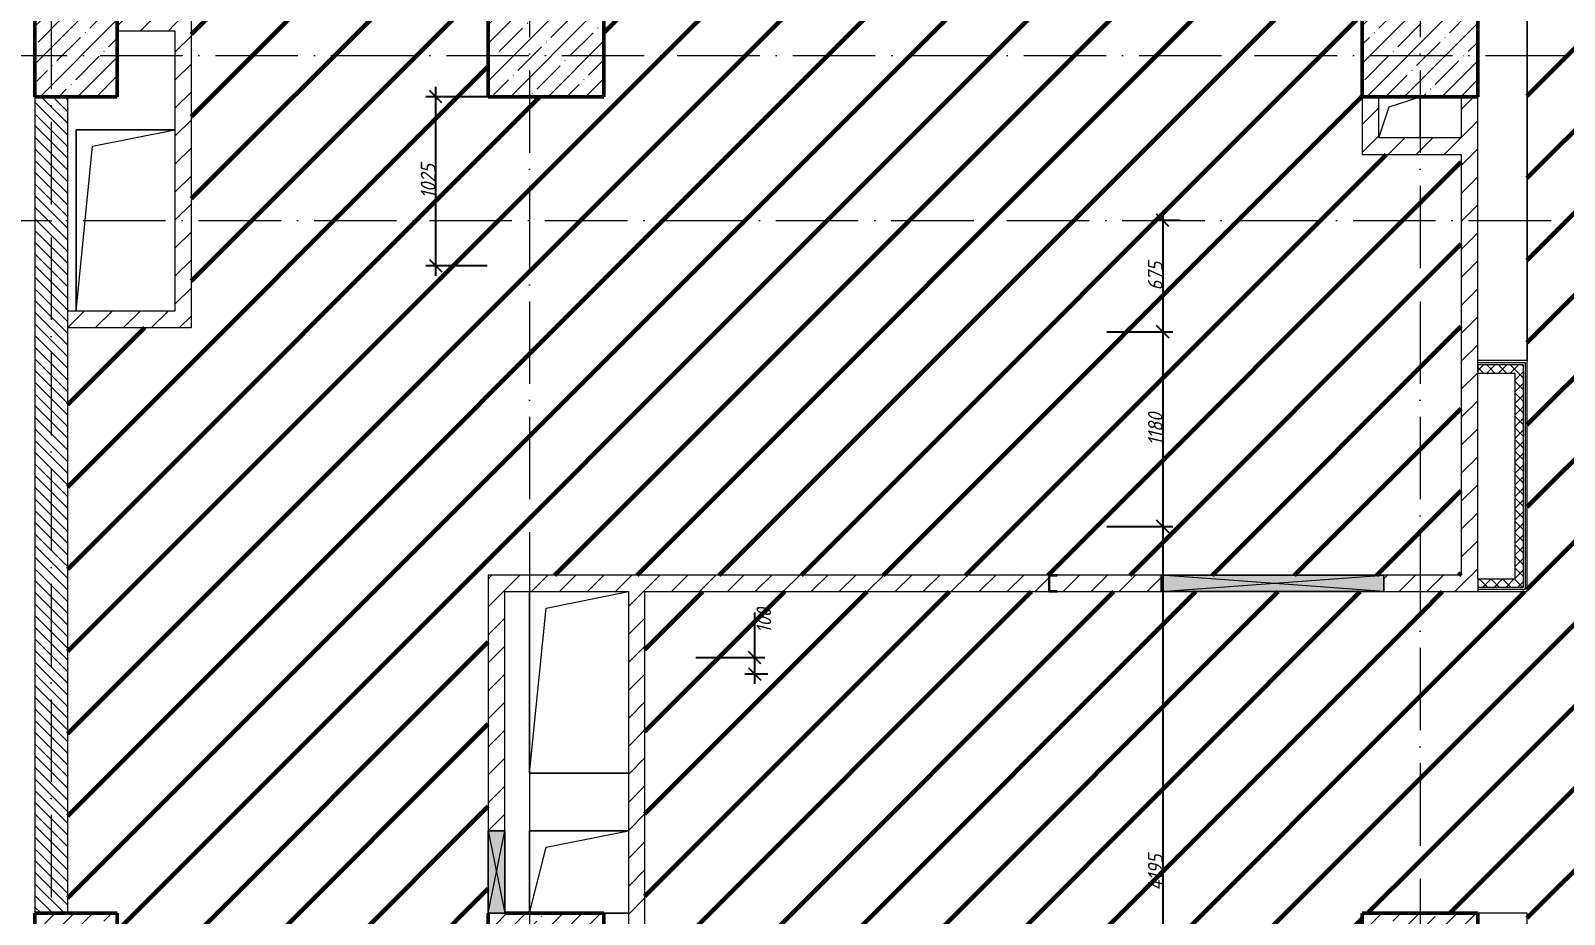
# Model space of a CAD drawing. Header units: millimetres. Extents: x -606178 to 312196, y -19338 to 632709.
# Drawn here: x -190176 to -180876, y 522169 to 527525 of the extents above; entities that cross this region are included whole.
import ezdxf

# ---------------------------------------------------------------- set-up
doc = ezdxf.new("R2010")
doc.units = ezdxf.units.MM
doc.linetypes.add('50_200_ШТРИХ_1Т_ш5_п1_п1_', pattern=[700, 500, -100, 0, -100])
for name, color, linetype, lineweight in [('6.4.3) Окр пт с инж. ПТ2.3', 150, 'Continuous', 60), ('A-____-____-DIMS', 7, 'Continuous', 9), ('A-DETL-GENF-OTLN', 7, 'Continuous', 9), ('A-FLOR-____-OTLN', 7, 'Continuous', 9), ('A-GENM-____-MCUT', 7, 'Continuous', 25), ('A-GENM-____-OTLN', 7, 'Continuous', 9), ('A-GENM-____-OTLN-1', 7, 'Continuous', 25), ('A-GLAZ-____-OTLN', 7, 'Continuous', 9), ('A-WALL-____-MCUT', 7, 'Continuous', 13), ('A-WALL-____-MCUT-1', 7, 'Continuous', 9), ('A-WALL-____-PATT-1', 7, 'Continuous', 9), ('A-WALL-FNSH-MCUT-1', 7, 'Continuous', 9), ('I-WALL-____-OTLN', 7, 'Continuous', 9), ('S-COLS-____-MCUT', 7, 'Continuous', 50), ('S-COLS-____-OTLN', 7, 'Continuous', 9), ('S-GRID-____-OTLN-1', 7, '50_200_ШТРИХ_1Т_ш5_п1_п1_', 9)]:
    doc.layers.add(name, color=color, linetype=linetype, lineweight=lineweight)
doc.layers.add('A-WALL-____-PATT-3', color=9, linetype='Continuous', lineweight=9, true_color=0x808080)
doc.styles.add('ISOCPEUR_I_7', font='isocpeui.ttf', dxfattribs={"width": 0.9, "height": 90})
doc.dimstyles.new('ISO-1_8_0_9К_СРЕДНИЙ_Кладочные_1', dxfattribs={"dimscale": 304.8, "dimtxt": 89.638306, "dimasz": 0.246063, "dimexe": 0.19685, "dimexo": 0, "dimgap": 0, "dimtad": 1, "dimdec": 3, "dimrnd": 0.001, "dimdsep": 46, "dimtxsty": 'ISOCPEUR_I_7', "dimblk1": 'OBLIQUE', "dimblk2": 'OBLIQUE', "dimsah": 1, "dimcen": 0.09, "dimdle": 0.19685, "dimazin": 0, "dimtfac": 1, "dimtdec": 4, "dimtix": 1, "dimtmove": 0, "dimatfit": 3, "dimfxl": 1, "dimtvp": 1, "dimtolj": 1, "dimtzin": 0, "dimarcsym": 2})
doc.dimstyles.new('ISO-1_8_0_9К_СРЕДНИЙ_Кладочные_2', dxfattribs={"dimscale": 304.8, "dimtxt": 89.638306, "dimasz": 0.246063, "dimexe": 0.19685, "dimexo": 0, "dimgap": 0, "dimtad": 1, "dimdec": 3, "dimrnd": 0.001, "dimdsep": 46, "dimtxsty": 'ISOCPEUR_I_7', "dimblk1": 'OBLIQUE', "dimblk2": 'OBLIQUE', "dimsah": 1, "dimcen": 0.09, "dimdle": 0.19685, "dimazin": 0, "dimtfac": 1, "dimtdec": 4, "dimtix": 1, "dimtmove": 1, "dimatfit": 3, "dimfxl": 1, "dimtvp": 1, "dimtolj": 1, "dimtzin": 0, "dimarcsym": 2})
pattern_1 = [(45, (-264901.3, 451794.26), (-84.85281, 84.85281), [])]
pattern_2 = [(45, (-264901.3, 451794.26), (-35.35534, 35.35534), []), (135, (-264901.3, 451794.26), (-35.35534, -35.35534), [])]

# ---------------------------------------------------------------- blocks, each defined once
blk = doc.blocks.new('BSC_Колонна _Прямоугольная - 500х500-V93-АР1_План отверстий 2 этажа в осях 1-64_Ю-ЯЯ')
at = {"layer": 'S-COLS-____-OTLN'}
h = blk.add_hatch(dxfattribs=at)
h.set_pattern_fill('FP_106', color=256, style=0, pattern_type=2)
h.set_pattern_definition([(45, (-75000, -75581.04), (-114.04925, 114.04925), []), (45, (-74885.95, -75581.04), (-114.04925, 114.04925), [201.613, -40.323, 3.353, -36.97])])
h.paths.add_polyline_path([(-250, -250), (250, -250), (250, 250), (-250, 250)], flags=0)
at = {"layer": 'S-COLS-____-MCUT'}
for p, q in [((250, 250), (-250, 250)), ((-250, 250), (-250, -250)), ((250, -250), (250, 250)), ((-250, -250), (250, -250))]:
    blk.add_line(p, q, dxfattribs=at)
blk = doc.blocks.new('BSC_Колонна _Прямоугольная - 500х500-V94-АР1_План отверстий 2 этажа в осях 1-64_Ю-ЯЯ')
at = {"layer": 'S-COLS-____-OTLN'}
h = blk.add_hatch(dxfattribs=at)
h.set_pattern_fill('FP_107', color=256, style=0, pattern_type=2)
h.set_pattern_definition([(45, (-75000, -70131.04), (-114.04925, 114.04925), []), (45, (-74885.95, -70131.04), (-114.04925, 114.04925), [201.613, -40.323, 3.353, -36.97])])
h.paths.add_polyline_path([(-250, -250), (250, -250), (250, 250), (-250, 250), (-250, 8.8)], flags=0)
at = {"layer": 'S-COLS-____-MCUT'}
for p, q in [((250, 250), (-250, 250)), ((-250, 250), (-250, -250)), ((250, -250), (250, 250)), ((-250, -250), (250, -250))]:
    blk.add_line(p, q, dxfattribs=at)
blk = doc.blocks.new('BSC_Колонна _Прямоугольная - 500х700-V132-АР1_План отверстий 2 этажа в осях 1-64_Ю-ЯЯ')
at = {"layer": 'S-COLS-____-OTLN'}
h = blk.add_hatch(dxfattribs=at)
h.set_pattern_fill('FP_145', color=256, style=0, pattern_type=2)
h.set_pattern_definition([(315, (-70131.04, 77850), (114.04925, 114.04925), []), (315, (-70131.04, 77735.95), (114.04925, 114.04925), [201.613, -40.323, 3.353, -36.97])])
h.paths.add_polyline_path([(-250, 350), (-250, -350), (250, -350), (250, 350), (8.8, 350)], flags=0)
at = {"layer": 'S-COLS-____-MCUT'}
for p, q in [((250, 350), (-250, 350)), ((-250, 350), (-250, -350)), ((250, -350), (250, 250)), ((-250, -350), (250, -350))]:
    blk.add_line(p, q, dxfattribs=at)
blk = doc.blocks.new('BSC_Колонна _Прямоугольная - 500х700-V133-АР1_План отверстий 2 этажа в осях 1-64_Ю-ЯЯ')
at = {"layer": 'S-COLS-____-OTLN'}
h = blk.add_hatch(dxfattribs=at)
h.set_pattern_fill('FP_146', color=256, style=0, pattern_type=2)
h.set_pattern_definition([(315, (-70131.04, 83150), (114.04925, 114.04925), []), (315, (-70131.04, 83035.95), (114.04925, 114.04925), [201.613, -40.323, 3.353, -36.97])])
h.paths.add_polyline_path([(-250, 350), (-250, -350), (250, -350), (250, 350), (8.8, 350)], flags=0)
at = {"layer": 'S-COLS-____-MCUT'}
for p, q in [((250, 350), (-250, 350)), ((-250, 350), (-250, -350)), ((250, -350), (250, 350)), ((-250, -350), (250, -350))]:
    blk.add_line(p, q, dxfattribs=at)
blk = doc.blocks.new('BSC_Колонна _Прямоугольная - 500х700-V135-АР1_План отверстий 2 этажа в осях 1-64_Ю-ЯЯ')
at = {"layer": 'S-COLS-____-OTLN'}
h = blk.add_hatch(dxfattribs=at)
h.set_pattern_fill('FP_148', color=256, style=0, pattern_type=2)
h.set_pattern_definition([(315, (-75581.04, 77850), (114.04925, 114.04925), []), (315, (-75581.04, 77735.95), (114.04925, 114.04925), [201.613, -40.323, 3.353, -36.97])])
h.paths.add_polyline_path([(-250, 350), (-250, -350), (250, -350), (250, 350)], flags=0)
at = {"layer": 'S-COLS-____-MCUT'}
for p, q in [((250, 350), (-250, 350)), ((-250, 350), (-250, -350)), ((250, -350), (250, 350)), ((-250, -350), (250, -350))]:
    blk.add_line(p, q, dxfattribs=at)
blk = doc.blocks.new('BSC_Колонна _Прямоугольная - 500х700-V136-АР1_План отверстий 2 этажа в осях 1-64_Ю-ЯЯ')
at = {"layer": 'S-COLS-____-OTLN'}
h = blk.add_hatch(dxfattribs=at)
h.set_pattern_fill('FP_149', color=256, style=0, pattern_type=2)
h.set_pattern_definition([(315, (-75581.04, 83150), (114.04925, 114.04925), []), (315, (-75581.04, 83035.95), (114.04925, 114.04925), [201.613, -40.323, 3.353, -36.97])])
h.paths.add_polyline_path([(-250, 350), (-250, -350), (250, -350), (250, 350)], flags=0)
at = {"layer": 'S-COLS-____-MCUT'}
for p, q in [((250, 350), (-250, 350)), ((-250, 350), (-250, -350)), ((250, -350), (250, 350)), ((-250, -350), (250, -350))]:
    blk.add_line(p, q, dxfattribs=at)
blk = doc.blocks.new('154_Фахверк_СКБ_Швеллер - Тип_100_3960-28318856-АР1_План отверстий 2 этажа в осях 1-64_Ю-ЯЯ')
at = {"layer": 'A-GENM-____-MCUT'}
for p, q in [((175, 50), (125, 50)), ((125, 50), (125, -50)), ((128, 47), (175, 47)), ((128, -47), (128, 47)), ((175, 47), (175, 50)), ((125, -50), (175, -50)), ((175, -47), (128, -47)), ((175, -50), (175, -47))]:
    blk.add_line(p, q, dxfattribs=at)
blk = doc.blocks.new('AR_Отверстие прямоугольное _в плите_ - AR_Отверстие прямоугольное _в плите_-30552653-АР1_План отверстий 2 этажа в осях 1-64_Ю-ЯЯ')
at = {"layer": 'A-GENM-____-OTLN'}
for p, q in [((300, 250), (-300, 250)), ((-300, 250), (-300, -250)), ((-200, 150), (300, 250)), ((-300, -250), (-200, 150)), ((150, -250), (300, -250))]:
    blk.add_line(p, q, dxfattribs=at)
blk = doc.blocks.new('AR_Отверстие прямоугольное _в плите_ - AR_Отверстие прямоугольное _в плите_-V181-АР1_План отверстий 2 этажа в осях 1-64_Ю-ЯЯ')
at = {"layer": 'A-GENM-____-OTLN'}
for p, q in [((-300, 550), (-300, -550)), ((-200, 450), (300, 550)), ((-300, -550), (-200, 450)), ((-300, -550), (300, -550))]:
    blk.add_line(p, q, dxfattribs=at)
blk = doc.blocks.new('AR_Отверстие прямоугольное _в плите_ - AR_Отверстие прямоугольное _в плите_-V182-АР1_План отверстий 2 этажа в осях 1-64_Ю-ЯЯ')
at = {"layer": 'A-GENM-____-OTLN'}
for p, q in [((-62.5, 62.5), (125, 125)), ((125, -125), (125, 125)), ((-125, -125), (-62.5, 62.5))]:
    blk.add_line(p, q, dxfattribs=at)
blk = doc.blocks.new('AR_Отверстие прямоугольное _в плите_ - AR_Отверстие прямоугольное _в плите_-V198-АР1_План отверстий 2 этажа в осях 1-64_Ю-ЯЯ')
at = {"layer": 'A-GENM-____-OTLN'}
for p, q in [((300, 550), (-300, 550)), ((-300, 550), (-300, -550)), ((-200, 450), (300, 550)), ((-300, -550), (-200, 450))]:
    blk.add_line(p, q, dxfattribs=at)
blk = doc.blocks.new('AR_Отверстие прямоугольное _в стене__БезПР - AR_Отверстие прямоугольное _в стене__БезПР-36789012-АР1_План отверстий 2 этажа в осях 1-64_Ю-ЯЯ')
at = {"layer": 'A-GLAZ-____-OTLN'}
blk.add_hatch(color=256, dxfattribs=at).paths.add_polyline_path([(675, 50), (-675, 50), (-675, -50), (675, -50)], flags=0)
at = {"layer": 'A-DETL-GENF-OTLN'}
for p, q in [((-675, -50), (-675, 50)), ((-675, 50), (675, 50)), ((675, 50), (-675, -50)), ((-675, 50), (675, -50)), ((675, 50), (-675, 50)), ((-675, 50), (-675, -50)), ((675, 50), (675, -50)), ((675, -50), (675, 50)), ((675, -50), (-675, -50)), ((-675, -50), (675, -50))]:
    blk.add_line(p, q, dxfattribs=at)
at = {"layer": 'A-GLAZ-____-OTLN'}
blk.add_line((675, 50), (-675, 50), dxfattribs=at)
blk = doc.blocks.new('AR_Отверстие прямоугольное _в стене__БезПР - AR_Отверстие прямоугольное _в стене__БезПР-36427725-АР1_План отверстий 2 этажа в осях 1-64_Ю-ЯЯ')
at = {"layer": 'A-GLAZ-____-OTLN'}
blk.add_hatch(color=256, dxfattribs=at).paths.add_polyline_path([(-250, 50), (-250, -50), (250, -50), (250, 50)], flags=0)
at = {"layer": 'A-DETL-GENF-OTLN'}
for p, q in [((-250, -50), (-250, 50)), ((-250, 50), (250, 50)), ((250, 50), (-250, -50)), ((-250, 50), (250, -50)), ((250, 50), (-250, 50)), ((-250, 50), (-250, -50)), ((250, 50), (250, -50)), ((250, -50), (250, 50)), ((250, -50), (-250, -50)), ((-250, -50), (250, -50))]:
    blk.add_line(p, q, dxfattribs=at)
at = {"layer": 'A-GLAZ-____-OTLN'}
blk.add_line((250, 50), (-250, 50), dxfattribs=at)
blk = doc.blocks.new('_Oblique')
at = {"color": 0, "linetype": 'ByBlock', "lineweight": -2}
blk.add_line((-0.5, -0.5), (0.5, 0.5), dxfattribs=at)
blk = doc.blocks.new('*D4801')
at = {"layer": 'A-____-____-DIMS', "color": 0, "lineweight": -2, "transparency": 16777216}
for p, q in [((-185785.4, 523725.3), (-185785.4, 523997.6)), ((-186142.2, 523725.3), (-185725.4, 523725.3)), ((-185785.4, 523565.3), (-185785.4, 523725.3)), ((-185706.2, 523625.3), (-185845.4, 523625.3))]:
    blk.add_line(p, q, dxfattribs=at)
at = {"layer": 'Defpoints', "color": 0, "transparency": 16777216}
for p in [(-186142.2, 523725.3), (-185785.4, 523725.3), (-185706.2, 523625.3)]:
    blk.add_point(p, dxfattribs=at)
at = {"layer": 'A-____-____-DIMS', "color": 0, "lineweight": -2, "transparency": 16777216, "xscale": 75, "yscale": 75, "zscale": 75}
for p, rotation in [((-185785.4, 523725.3), 90), ((-185785.4, 523625.3), 270)]:
    blk.add_blockref('_Oblique', p, dxfattribs=dict(at, rotation=rotation))
at = {"layer": 'A-____-____-DIMS', "color": 0, "transparency": 16777216, "insert": (-185775.3, 523873.5), "char_height": 90, "width": 368.207, "attachment_point": 1, "rotation": 90, "line_spacing_factor": 1.149209, "style": 'ISOCPEUR_I_7'}
blk.add_mtext('\\A1;100', dxfattribs=at)
blk = doc.blocks.new('*D4996')
at = {"layer": 'A-____-____-DIMS', "color": 0, "lineweight": -2, "transparency": 16777216}
for p, q in [((-187401.3, 527125.3), (-187780.8, 527125.3)), ((-187720.8, 527185.3), (-187720.8, 526040.3)), ((-187407.3, 526100.3), (-187780.8, 526100.3))]:
    blk.add_line(p, q, dxfattribs=at)
at = {"layer": 'Defpoints', "color": 0, "transparency": 16777216}
for p in [(-187401.3, 527125.3), (-187720.8, 526100.3), (-187407.3, 526100.3)]:
    blk.add_point(p, dxfattribs=at)
at = {"layer": 'A-____-____-DIMS', "color": 0, "lineweight": -2, "transparency": 16777216, "xscale": 75, "yscale": 75, "zscale": 75}
for p, rotation in [((-187720.8, 527125.3), 90), ((-187720.8, 526100.3), 270)]:
    blk.add_blockref('_Oblique', p, dxfattribs=dict(at, rotation=rotation))
at = {"layer": 'A-____-____-DIMS', "color": 0, "transparency": 16777216, "insert": (-187765.8, 526612.8), "char_height": 90, "width": 504.733, "attachment_point": 5, "rotation": 90, "style": 'ISOCPEUR_I_7'}
blk.add_mtext('\\A1;1025', dxfattribs=at)
blk = doc.blocks.new('*D4998')
at = {"layer": 'A-____-____-DIMS', "color": 0, "lineweight": -2, "transparency": 16777216}
for p, q in [((-183311.3, 526435.3), (-183311.3, 525640.3)), ((-183205.2, 526375.3), (-183371.3, 526375.3)), ((-183651.3, 525700.3), (-183251.3, 525700.3))]:
    blk.add_line(p, q, dxfattribs=at)
at = {"layer": 'Defpoints', "color": 0, "transparency": 16777216}
for p in [(-183205.2, 526375.3), (-183651.3, 525700.3), (-183311.3, 525700.3)]:
    blk.add_point(p, dxfattribs=at)
at = {"layer": 'A-____-____-DIMS', "color": 0, "lineweight": -2, "transparency": 16777216, "xscale": 75, "yscale": 75, "zscale": 75}
for p, rotation in [((-183311.3, 526375.3), 90), ((-183311.3, 525700.3), 270)]:
    blk.add_blockref('_Oblique', p, dxfattribs=dict(at, rotation=rotation))
at = {"layer": 'A-____-____-DIMS', "color": 0, "transparency": 16777216, "insert": (-183356.8, 526037.8), "char_height": 90, "width": 409.578, "attachment_point": 5, "rotation": 90, "style": 'ISOCPEUR_I_7'}
blk.add_mtext('\\A1;675', dxfattribs=at)
blk = doc.blocks.new('*D4999')
at = {"layer": 'A-____-____-DIMS', "color": 0, "lineweight": -2, "transparency": 16777216}
for p, q in [((-183311.3, 525760.3), (-183311.3, 524460.3)), ((-183651.3, 525700.3), (-183251.3, 525700.3)), ((-183651.3, 524520.3), (-183251.3, 524520.3))]:
    blk.add_line(p, q, dxfattribs=at)
at = {"layer": 'Defpoints', "color": 0, "transparency": 16777216}
for p in [(-183651.3, 525700.3), (-183651.3, 524520.3), (-183311.3, 524520.3)]:
    blk.add_point(p, dxfattribs=at)
at = {"layer": 'A-____-____-DIMS', "color": 0, "lineweight": -2, "transparency": 16777216, "xscale": 75, "yscale": 75, "zscale": 75}
for p, rotation in [((-183311.3, 525700.3), 90), ((-183311.3, 524520.3), 270)]:
    blk.add_blockref('_Oblique', p, dxfattribs=dict(at, rotation=rotation))
at = {"layer": 'A-____-____-DIMS', "color": 0, "transparency": 16777216, "insert": (-183356.3, 525110.3), "char_height": 90, "width": 463.361, "attachment_point": 5, "rotation": 90, "style": 'ISOCPEUR_I_7'}
blk.add_mtext('\\A1;1180', dxfattribs=at)
blk = doc.blocks.new('*D5000')
at = {"layer": 'A-____-____-DIMS', "color": 0, "lineweight": -2, "transparency": 16777216}
for p, q in [((-183651.3, 524520.3), (-183251.3, 524520.3)), ((-183311.3, 524580.3), (-183311.3, 520265.3)), ((-183651.3, 520325.3), (-183251.3, 520325.3))]:
    blk.add_line(p, q, dxfattribs=at)
at = {"layer": 'Defpoints', "color": 0, "transparency": 16777216}
for p in [(-183651.3, 524520.3), (-183651.3, 520325.3), (-183311.3, 520325.3)]:
    blk.add_point(p, dxfattribs=at)
at = {"layer": 'A-____-____-DIMS', "color": 0, "lineweight": -2, "transparency": 16777216, "xscale": 75, "yscale": 75, "zscale": 75}
for p, rotation in [((-183311.3, 524520.3), 90), ((-183311.3, 520325.3), 270)]:
    blk.add_blockref('_Oblique', p, dxfattribs=dict(at, rotation=rotation))
at = {"layer": 'A-____-____-DIMS', "color": 0, "transparency": 16777216, "insert": (-183356.3, 522422.8), "char_height": 90, "width": 521.281, "attachment_point": 5, "rotation": 90, "style": 'ISOCPEUR_I_7'}
blk.add_mtext('\\A1;4195', dxfattribs=at)

msp = doc.modelspace()

# ---------------------------------------------------------------- hatches: boundary and pattern name
at = {"layer": '6.4.3) Окр пт с инж. ПТ2.3'}
h = msp.add_hatch(dxfattribs=at)
h.set_pattern_fill('ANSI31', color=256, scale=111)
h.paths.add_polyline_path([(-182101.3011, 529475.3011), (-182101.3011, 529975.3011), (-182101.3011, 531475.3011), (-181601.3011, 531475.3011), (-181601.3011, 533475.3011), (-182101.3011, 533475.3011), (-182101.3011, 533975.3011), (-181701.3011, 533975.3011), (-181701.3011, 534800.3011), (-181707.3011, 534800.3011), (-181707.3011, 534875.3011), (-181707.3011, 534881.3011), (-181707.3011, 534950.3011), (-181701.3011, 536575.3011), (-181707.3011, 536575.3011), (-181707.3011, 536650.3011), (-181701.3011, 536975.3011), (-182001.3011, 536975.3011), (-182001.3011, 537225.3011), (-186651.3011, 537225.3011), (-186651.3011, 537219.3011), (-186703.5382, 537219.3011), (-186703.5382, 537125.3011), (-186901.3011, 537125.3011), (-186901.3011, 536975.3011), (-187401.3011, 536975.3011), (-187401.3011, 537125.3011), (-187601.3011, 537125.3011), (-187601.3011, 537225.3011), (-187776.3011, 537225.3011), (-187776.3011, 537219.3011), (-187851.3011, 537219.3011), (-189651.3011, 537225.3011), (-189651.3011, 536975.3011), (-189951.3011, 536975.3011), (-189951.3011, 535675.3011), (-189151.3011, 535675.3011), (-189151.3011, 535575.3011), (-189151.3011, 535525.3011), (-189151.3011, 534175.3011), (-189151.3011, 534125.3011), (-189151.3011, 534025.3011), (-189451.3011, 534025.3011), (-189451.3011, 532175.3011), (-189951.3011, 532175.3011), (-189951.3011, 527625.3011), (-189651.3011, 527625.3011), (-189201.3011, 527625.3011), (-189201.3011, 525725.3011), (-189951.3011, 525725.3011), (-189951.3011, 522175.3011), (-189651.3011, 522175.3011), (-189651.3011, 521675.3011), (-189951.3011, 521675.3011), (-189951.3011, 519475.3011), (-189651.3011, 519475.3011), (-189651.3011, 519175.3011), (-187401.3011, 519175.3011), (-187401.3011, 520575.3011), (-187401.3011, 521075.3011), (-187401.3011, 521675.3011), (-187401.3011, 522175.3011), (-187401.3011, 522675.3011), (-187401.3011, 524225.3011), (-184001.3011, 524225.3011), (-183951.3011, 524225.3011), (-183321.3011, 524225.3011), (-181971.3011, 524225.3011), (-181501.3011, 524225.3011), (-181501.3011, 526775.3011), (-182101.3011, 526775.3011), (-182101.3011, 527125.3011), (-182101.3011, 527625.3011)])
h.paths.add_polyline_path([(-186701.3011, 528425.3011), (-186701.3011, 527625.3011), (-186701.3011, 527125.3011), (-187401.3011, 527125.3011), (-187401.3011, 527625.3011), (-187401.3011, 528425.3011)], flags=16)
h.paths.add_polyline_path([(-186701.3011, 529475.3011), (-187401.3011, 529475.3011), (-187401.3011, 529975.3011), (-187401.3011, 530375.3011), (-186701.3011, 530375.3011), (-186701.3011, 529975.3011)], flags=16)
h.paths.add_polyline_path([(-186801.3011, 528324.9536), (-186801.3011, 527625.3011), (-187301.3011, 527625.3011), (-187301.3011, 528325.3011), (-186800.2586, 528325.3011)], flags=0)
h.paths.add_polyline_path([(-187301.3011, 529975.3011), (-187301.3011, 530275.3011), (-186799.332, 530275.3011), (-186801.3011, 530274.9536), (-186801.3011, 529975.3011)], flags=0)
h.paths.add_polyline_path([(-186701.3011, 533475.3011), (-187401.3011, 533475.3011), (-187401.3011, 533975.3011), (-186701.3011, 533975.3011)], flags=16)
h = msp.add_hatch(dxfattribs=at)
h.set_pattern_fill('ANSI31', color=256, scale=111)
h.paths.add_polyline_path([(-175801.3011, 533475.3011), (-176351.3011, 533475.3011), (-176351.3011, 533825.3011), (-181101.3011, 533825.3011), (-181101.3011, 532825.3011), (-181101.3011, 529875.3011), (-181101.3011, 528475.3011), (-181101.3011, 527375.3011), (-176351.3011, 527375.3011), (-176351.3011, 527625.3011), (-175801.3011, 527625.3011), (-175801.3011, 529475.3006), (-176351.3011, 529475.3006), (-176351.3011, 529975.3006), (-175801.3011, 529975.3006)])
h = msp.add_hatch(dxfattribs=at)
h.set_pattern_fill('ANSI31', color=256, scale=111)
h.paths.add_polyline_path([(-176351.3011, 527125.3011), (-176351.3011, 527375.3011), (-181101.3011, 527375.3011), (-181101.3011, 526375.3011), (-176351.3011, 526375.3011)])
h = msp.add_hatch(dxfattribs=at)
h.set_pattern_fill('ANSI31', color=256, scale=111)
h.paths.add_polyline_path([(-175801.3011, 525875.3011), (-176351.3011, 525875.3011), (-176351.3011, 525975.3011), (-176351.3011, 526125.3011), (-176351.3011, 526375.3011), (-181101.3011, 526375.3011), (-181101.3011, 525525.3011), (-181101.3011, 524125.3011), (-181751.3011, 524125.3011), (-181751.3011, 522175.3011), (-181401.3011, 522175.3011), (-181101.3011, 522175.3011), (-181101.3011, 521775.3011), (-176351.3011, 521775.3011), (-176351.3011, 522175.3011), (-176351.3011, 522375.3011), (-176201.3011, 522375.3011), (-175801.3011, 522375.3011)])
h = msp.add_hatch(dxfattribs=at)
h.set_pattern_fill('ANSI31', color=256, scale=111)
h.paths.add_polyline_path([(-181751.3011, 524125.3011), (-181971.3011, 524125.3011), (-183321.3011, 524125.3011), (-183951.3011, 524125.3011), (-184001.3011, 524125.3011), (-186451.3011, 524125.3011), (-186451.3011, 521775.3011), (-182101.3011, 521775.3011), (-182101.3011, 522175.3011), (-181751.3011, 522175.3011)])
at = {"layer": 'A-WALL-____-PATT-1'}
h = msp.add_hatch(dxfattribs=at)
h.set_pattern_fill('FP_4', color=256, style=0, pattern_type=2)
h.set_pattern_definition(pattern_1)
h.paths.add_polyline_path([(-189301.3011, 527525.3011), (-189301.3011, 527625.3011), (-189651.3011, 527625.3011), (-189651.3011, 527525.3011)], flags=0)
h = msp.add_hatch(dxfattribs=at)
h.set_pattern_fill('FP_4', color=256, style=0, pattern_type=2)
h.set_pattern_definition(pattern_1)
h.paths.add_polyline_path([(-189301.3011, 525725.3011), (-189201.3011, 525725.3011), (-189201.3011, 527625.3011), (-189301.3011, 527625.3011), (-189301.3011, 525825.3011)], flags=0)
h = msp.add_hatch(dxfattribs=at)
h.set_pattern_fill('FP_6', color=256, style=0, pattern_type=2)
h.set_pattern_definition([(135, (-264901.3, 451794.26), (-35.35534, -35.35534), [])])
h.paths.add_polyline_path([(-189951.3011, 522175.3011), (-189951.3011, 527125.3011), (-190151.3011, 527125.3011), (-190151.3011, 522175.3011)], flags=0)
h = msp.add_hatch(dxfattribs=at)
h.set_pattern_fill('FP_4', color=256, style=0, pattern_type=2)
h.set_pattern_definition(pattern_1)
h.paths.add_polyline_path([(-182001.3011, 526875.3011), (-182001.3011, 527125.3011), (-182101.3011, 527125.3011), (-182101.3011, 526875.3011)], flags=0)
h = msp.add_hatch(dxfattribs=at)
h.set_pattern_fill('FP_4', color=256, style=0, pattern_type=2)
h.set_pattern_definition(pattern_1)
h.paths.add_polyline_path([(-181501.3011, 524125.3011), (-181401.3011, 524125.3011), (-181401.3011, 527125.3011), (-181501.3011, 527125.3011), (-181501.3011, 524225.3011)], flags=0)
h = msp.add_hatch(dxfattribs=at)
h.set_pattern_fill('FP_4', color=256, style=0, pattern_type=2)
h.set_pattern_definition(pattern_1)
h.paths.add_polyline_path([(-181501.3011, 526775.3011), (-181501.3011, 526875.3011), (-182101.3011, 526875.3011), (-182101.3011, 526775.3011), (-181843.9508, 526775.3011)], flags=0)
h = msp.add_hatch(dxfattribs=at)
h.set_pattern_fill('FP_4', color=256, style=0, pattern_type=2)
h.set_pattern_definition(pattern_1)
h.paths.add_polyline_path([(-189301.3011, 525725.3011), (-189301.3011, 525825.3011), (-189951.3011, 525825.3011), (-189951.3011, 525725.3011)], flags=0)
h = msp.add_hatch(dxfattribs=at)
h.set_pattern_fill('FP_4', color=256, style=0, pattern_type=2)
h.set_pattern_definition(pattern_1)
h.paths.add_polyline_path([(-181501.3011, 524125.3011), (-181501.3011, 524225.3011), (-181971.3011, 524225.3011), (-181971.3011, 524125.3011), (-181843.9508, 524125.3011)], flags=0)
h.paths.add_polyline_path([(-187401.3011, 524125.3011), (-184001.3011, 524125.3011), (-184001.3011, 524225.3011), (-187401.3011, 524225.3011)], flags=0)
h.paths.add_polyline_path([(-183321.3011, 524125.3011), (-183321.3011, 524225.3011), (-183951.3011, 524225.3011), (-183951.3011, 524222.3011), (-183998.3011, 524222.3011), (-183998.3011, 524128.3011), (-183951.3011, 524128.3011), (-183951.3011, 524125.3011), (-183611.4515, 524125.3011)], flags=0)
h = msp.add_hatch(dxfattribs=at)
h.set_pattern_fill('FP_4', color=256, style=0, pattern_type=2)
h.set_pattern_definition(pattern_1)
h.paths.add_polyline_path([(-187401.3011, 522675.3011), (-187301.3011, 522675.3011), (-187301.3011, 524125.3011), (-187401.3011, 524125.3011)], flags=0)
h = msp.add_hatch(dxfattribs=at)
h.set_pattern_fill('FP_4', color=256, style=0, pattern_type=2)
h.set_pattern_definition(pattern_1)
h.paths.add_polyline_path([(-186451.3011, 521675.3011), (-186451.3011, 524125.3011), (-186551.3011, 524125.3011), (-186551.3011, 521675.3011)], flags=0)
at = {"layer": 'A-WALL-____-PATT-3'}
h = msp.add_hatch(dxfattribs=at)
h.set_pattern_fill('FP_7', color=256, style=0, pattern_type=2)
h.set_pattern_definition(pattern_2)
h.paths.add_polyline_path([(-181126.3011, 524200.3011), (-181126.3011, 525500.3011), (-181176.3011, 525500.3011), (-181176.3011, 524200.3011)], flags=0)
h.paths.add_polyline_path([(-181176.3011, 528500.3011), (-181126.3011, 528500.3011), (-181126.3011, 529850.3011), (-181176.3011, 529850.3011), (-181176.3011, 528550.3011)], flags=0)
h.paths.add_polyline_path([(-181126.3011, 532850.3011), (-181126.3011, 534200.3011), (-181176.3011, 534200.3011), (-181176.3011, 532850.3011)], flags=0)
h = msp.add_hatch(dxfattribs=at)
h.set_pattern_fill('FP_7', color=256, style=0, pattern_type=2)
h.set_pattern_definition(pattern_2)
h.paths.add_polyline_path([(-181176.3011, 525450.3011), (-181176.3011, 525500.3011), (-181401.3011, 525500.3011), (-181401.3011, 525450.3011)], flags=0)
h = msp.add_hatch(dxfattribs=at)
h.set_pattern_fill('FP_7', color=256, style=0, pattern_type=2)
h.set_pattern_definition(pattern_2)
h.paths.add_polyline_path([(-181126.3011, 524150.3011), (-181126.3011, 524200.3011), (-181401.3011, 524200.3011), (-181401.3011, 524150.3011)], flags=0)

# ---------------------------------------------------------------- linework, layer by layer
at = {"layer": 'A-FLOR-____-OTLN'}
for p, q in [((-181102.3011, 525525.3011), (-181102.3011, 528475.3011)), ((-181751.3011, 527125.3011), (-181751.3011, 526875.3011)), ((-189901.3011, 526925.3011), (-189301.3011, 526925.3011)), ((-189901.3011, 525825.3011), (-189901.3011, 526925.3011)), ((-187151.3011, 523025.3011), (-187151.3011, 524125.3011)), ((-186551.3011, 523025.3011), (-187151.3011, 523025.3011)), ((-187151.3011, 522675.3011), (-186551.3011, 522675.3011)), ((-187151.3011, 522175.3011), (-187151.3011, 522675.3011)), ((-186551.3011, 522175.3011), (-186701.3011, 522175.3011))]:
    msp.add_line(p, q, dxfattribs=at)
at = {"layer": 'A-WALL-____-MCUT'}
for p, q in [((-190151.3011, 527125.3011), (-190151.3011, 522175.3011)), ((-189951.3011, 522175.3011), (-189951.3011, 527125.3011)), ((-181401.3011, 525500.3011), (-181401.3011, 525450.3011)), ((-181126.3011, 525500.3011), (-181401.3011, 525500.3011)), ((-181401.3011, 525450.3011), (-181176.3011, 525450.3011)), ((-181176.3011, 525450.3011), (-181176.3011, 524200.3011)), ((-181126.3011, 525500.3011), (-181126.3011, 524150.3011)), ((-181176.3011, 524200.3011), (-181401.3011, 524200.3011)), ((-181401.3011, 524200.3011), (-181401.3011, 524150.3011)), ((-181126.3011, 524150.3011), (-181401.3011, 524150.3011))]:
    msp.add_line(p, q, dxfattribs=at)
at = {"layer": 'A-WALL-____-MCUT-1'}
for p, q in [((-181113.8011, 525512.8011), (-181401.3011, 525512.8011)), ((-181113.8011, 525512.8011), (-181113.8011, 524137.8011)), ((-181113.8011, 524137.8011), (-181401.3011, 524137.8011))]:
    msp.add_line(p, q, dxfattribs=at)
at = {"layer": 'A-WALL-FNSH-MCUT-1'}
for p, q in [((-189201.3011, 525725.3011), (-189201.3011, 527625.3011)), ((-189651.3011, 527525.3011), (-189301.3011, 527525.3011)), ((-189301.3011, 527525.3011), (-189301.3011, 525825.3011)), ((-182101.3011, 527125.3011), (-182101.3011, 526775.3011)), ((-182001.3011, 526875.3011), (-182001.3011, 527125.3011)), ((-181501.3011, 527125.3011), (-181501.3011, 526875.3011)), ((-181401.3011, 524200.3011), (-181401.3011, 527125.3011)), ((-181501.3011, 526875.3011), (-182001.3011, 526875.3011)), ((-182101.3011, 526775.3011), (-181501.3011, 526775.3011)), ((-181501.3011, 526775.3011), (-181501.3011, 524225.3011)), ((-189301.3011, 525825.3011), (-189951.3011, 525825.3011)), ((-189951.3011, 525725.3011), (-189201.3011, 525725.3011)), ((-181101.3011, 525525.3011), (-181401.3011, 525525.3011)), ((-181101.3011, 524125.3011), (-181101.3011, 525525.3011)), ((-184001.3011, 524225.3011), (-187401.3011, 524225.3011)), ((-187401.3011, 524225.3011), (-187401.3011, 522675.3011)), ((-183321.3011, 524225.3011), (-183951.3011, 524225.3011)), ((-181501.3011, 524225.3011), (-181971.3011, 524225.3011)), ((-181401.3011, 524150.3011), (-181401.3011, 524125.3011)), ((-187301.3011, 524125.3011), (-186551.3011, 524125.3011)), ((-187301.3011, 522675.3011), (-187301.3011, 524125.3011)), ((-186551.3011, 524125.3011), (-186551.3011, 521775.3011)), ((-186451.3011, 521675.3011), (-186451.3011, 524125.3011)), ((-186451.3011, 524125.3011), (-184001.3011, 524125.3011)), ((-183951.3011, 524125.3011), (-183321.3011, 524125.3011)), ((-181971.3011, 524125.3011), (-181101.3011, 524125.3011)), ((-181101.3011, 522175.3011), (-181401.3011, 522175.3011)), ((-181101.3011, 521675.3011), (-181101.3011, 522175.3011))]:
    msp.add_line(p, q, dxfattribs=at)
at = {"layer": 'I-WALL-____-OTLN'}
msp.add_line((-181101.3011, 528475.3011), (-181101.3011, 525525.3011), dxfattribs=at)
at = {"layer": 'S-GRID-____-OTLN-1'}
for p, q in [((-187151.3011, 542687.1106), (-187151.3011, 491375.8881)), ((-181751.3011, 542687.1106), (-181751.3011, 491375.8881)), ((-190051.3011, 542374.2366), (-190051.3011, 491625.2377)), ((-215659.2834, 527375.3011), (-160826.8945, 527375.3011)), ((-230463.8551, 526375.3011), (-160826.8945, 526375.3011))]:
    msp.add_line(p, q, dxfattribs=at)

# ---------------------------------------------------------------- block references
at = {"layer": 'A-GENM-____-OTLN'}
for name, p in [('AR_Отверстие прямоугольное _в плите_ - AR_Отверстие прямоугольное _в плите_-V182-АР1_План отверстий 2 этажа в осях 1-64_Ю-ЯЯ', (-181876.3011, 527000.3011)), ('AR_Отверстие прямоугольное _в плите_ - AR_Отверстие прямоугольное _в плите_-V198-АР1_План отверстий 2 этажа в осях 1-64_Ю-ЯЯ', (-189601.3011, 526375.3011)), ('AR_Отверстие прямоугольное _в плите_ - AR_Отверстие прямоугольное _в плите_-V181-АР1_План отверстий 2 этажа в осях 1-64_Ю-ЯЯ', (-186851.3011, 523575.3011)), ('AR_Отверстие прямоугольное _в плите_ - AR_Отверстие прямоугольное _в плите_-30552653-АР1_План отверстий 2 этажа в осях 1-64_Ю-ЯЯ', (-186851.3011, 522425.3011))]:
    msp.add_blockref(name, p, dxfattribs=at)
at = {"layer": 'A-GENM-____-OTLN-1'}
msp.add_blockref('154_Фахверк_СКБ_Швеллер - Тип_100_3960-28318856-АР1_План отверстий 2 этажа в осях 1-64_Ю-ЯЯ', (-184126.3011, 524175.3011), dxfattribs=at)
at = {"layer": 'A-GLAZ-____-OTLN'}
for name, p, rotation in [('AR_Отверстие прямоугольное _в стене__БезПР - AR_Отверстие прямоугольное _в стене__БезПР-36789012-АР1_План отверстий 2 этажа в осях 1-64_Ю-ЯЯ', (-182646.3011, 524175.3011), 180), ('AR_Отверстие прямоугольное _в стене__БезПР - AR_Отверстие прямоугольное _в стене__БезПР-36427725-АР1_План отверстий 2 этажа в осях 1-64_Ю-ЯЯ', (-187351.3011, 522425.3011), 90.00000000000058)]:
    msp.add_blockref(name, p, dxfattribs=dict(at, rotation=rotation))
at = {"layer": 'S-COLS-____-OTLN'}
for name, p in [('BSC_Колонна _Прямоугольная - 500х500-V93-АР1_План отверстий 2 этажа в осях 1-64_Ю-ЯЯ', (-189901.3011, 527375.3011)), ('BSC_Колонна _Прямоугольная - 500х500-V94-АР1_План отверстий 2 этажа в осях 1-64_Ю-ЯЯ', (-189901.3011, 521925.3011))]:
    msp.add_blockref(name, p, dxfattribs=at)
at = {"layer": 'S-COLS-____-OTLN', "rotation": 89.9999999999999}
for name, p in [('BSC_Колонна _Прямоугольная - 500х700-V135-АР1_План отверстий 2 этажа в осях 1-64_Ю-ЯЯ', (-187051.3011, 527375.3011)), ('BSC_Колонна _Прямоугольная - 500х700-V136-АР1_План отверстий 2 этажа в осях 1-64_Ю-ЯЯ', (-181751.3011, 527375.3011)), ('BSC_Колонна _Прямоугольная - 500х700-V132-АР1_План отверстий 2 этажа в осях 1-64_Ю-ЯЯ', (-187051.3011, 521925.3011)), ('BSC_Колонна _Прямоугольная - 500х700-V133-АР1_План отверстий 2 этажа в осях 1-64_Ю-ЯЯ', (-181751.3011, 521925.3011))]:
    msp.add_blockref(name, p, dxfattribs=at)

# ---------------------------------------------------------------- dimensions: what is measured, and where the dimension line sits
at = {"layer": 'A-____-____-DIMS'}
for base, p1, p2, override, picture, middle in [((-187720.8227, 526100.3011), (-187401.3011, 527125.3011), (-187407.3011, 526100.3011), {"dimpost": '<>', "dimfxl": 1025.017561}, '*D4996', (-187765.8227, 526612.8011)), ((-183311.2576, 525700.3011), (-183205.1916, 526375.3011), (-183651.3011, 525700.3011), {"dimpost": '<>', "dimfxl": 809.097444}, '*D4998', (-183356.8371, 526037.8011)), ((-183311.2576, 524520.3011), (-183651.3011, 525700.3011), (-183651.3011, 524520.3011), {"dimpost": '<>', "dimfxl": 1180}, '*D4999', (-183356.2576, 525110.3011)), ((-183311.2576, 520325.3011), (-183651.3011, 524520.3011), (-183651.3011, 520325.3011), {"dimpost": '<>', "dimfxl": 4195}, '*D5000', (-183356.2576, 522422.8011))]:
    dim = msp.add_linear_dim(base=base, p1=p1, p2=p2, angle=90, dimstyle='ISO-1_8_0_9К_СРЕДНИЙ_Кладочные_2', override=override, dxfattribs=at)
    dim.commit()
    dim.dimension.update_dxf_attribs({"geometry": picture, "text_midpoint": middle})
dim = msp.add_linear_dim(base=(-185785.431, 523725.3011), p1=(-185706.1964, 523625.3011), p2=(-186142.235, 523725.3011), angle=90, dimstyle='ISO-1_8_0_9К_СРЕДНИЙ_Кладочные_1', override={"dimpost": '<>', "dimfxl": 447.358577}, dxfattribs=at)
dim.commit()
dim.dimension.update_dxf_attribs({"geometry": '*D4801', "text_midpoint": (-185715.2924, 523997.625), "dimtype": 160, "text_rotation": 90})

doc.saveas('drawing.dxf')
